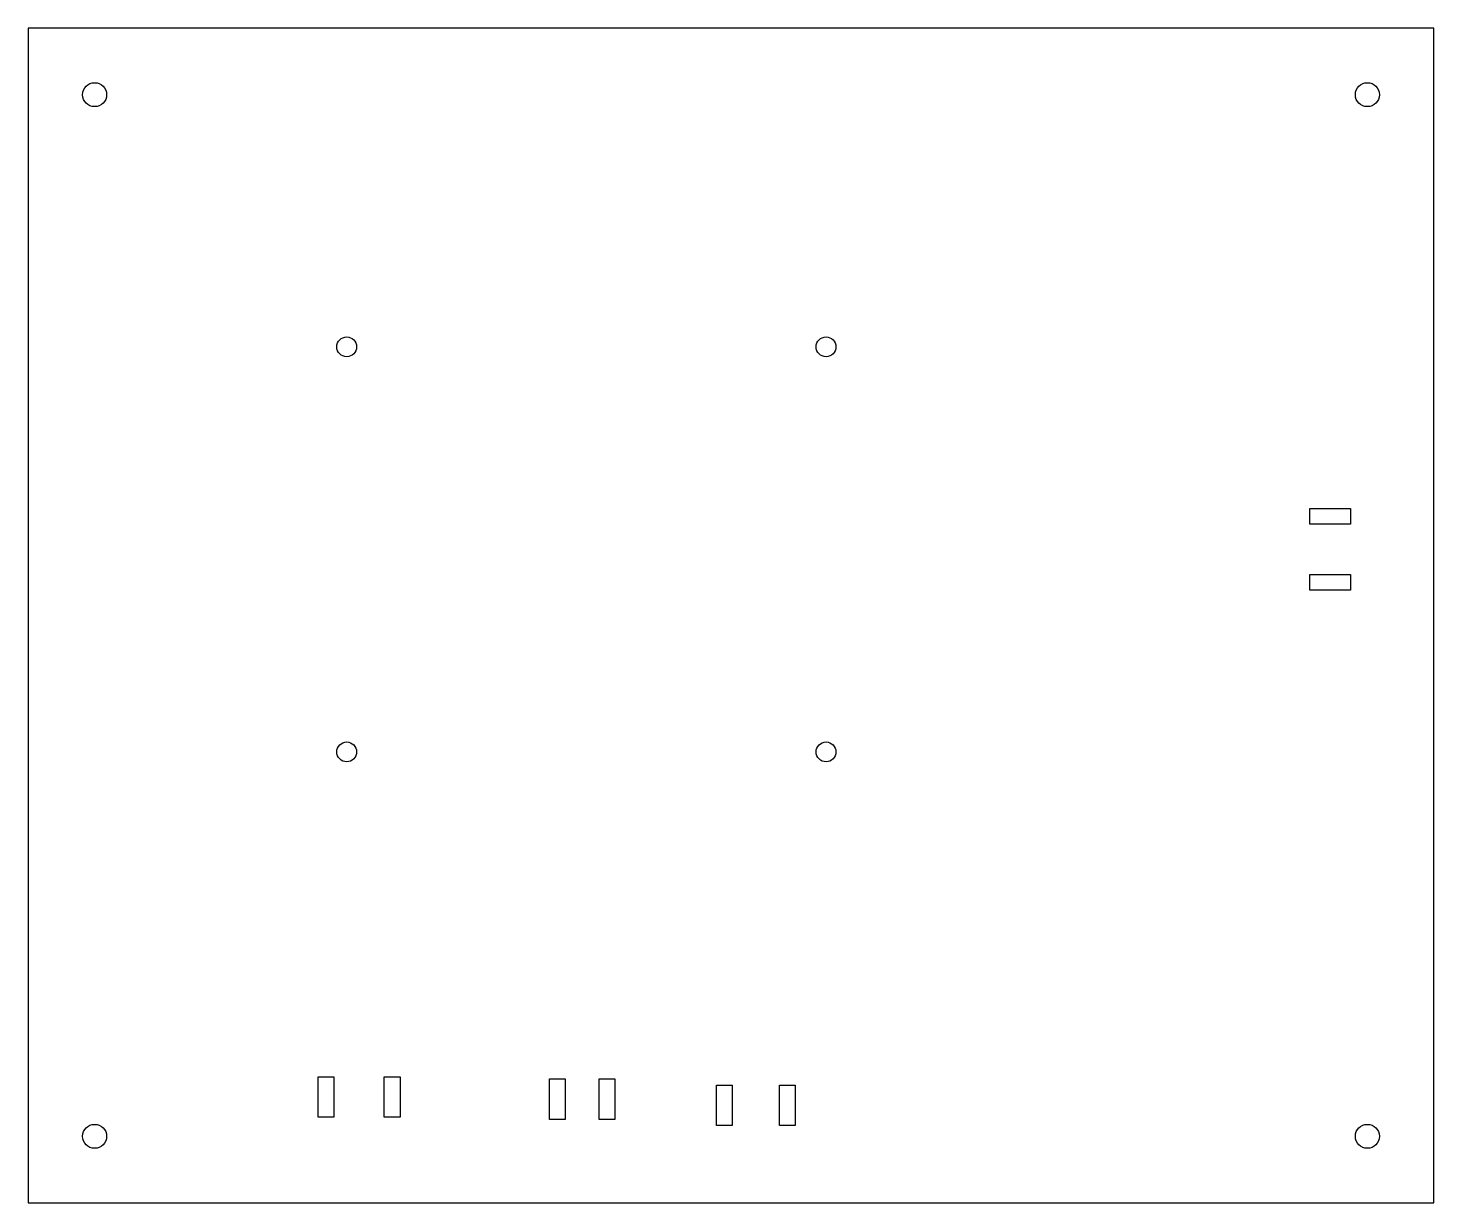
# Model space of a CAD drawing. Header units: millimetres. Extents: x -85 to 85, y -71 to 71.
import ezdxf

# ---------------------------------------------------------------- set-up
doc = ezdxf.new("R2010")
doc.units = ezdxf.units.MM
doc.layers.add('CUTOUTS', color=1, linetype='CONTINUOUS')
doc.layers.add('PERIMETER', color=5, linetype='CONTINUOUS')

msp = doc.modelspace()

# ---------------------------------------------------------------- linework, layer by layer
at = {"layer": 'CUTOUTS'}
for p, q in [((70.05, 11.05), (70.05, 12.95)), ((70.05, 12.95), (74.95, 12.95)), ((74.95, 12.95), (74.95, 11.05)), ((74.95, 11.05), (70.05, 11.05)), ((70.05, 3.05), (70.05, 4.95)), ((70.05, 4.95), (74.95, 4.95)), ((74.95, 4.95), (74.95, 3.05)), ((74.95, 3.05), (70.05, 3.05)), ((-49.95, -60.7), (-49.95, -55.8)), ((-49.95, -55.8), (-48.05, -55.8)), ((-48.05, -55.8), (-48.05, -60.7)), ((-41.95, -60.7), (-41.95, -55.8)), ((-41.95, -55.8), (-40.05, -55.8)), ((-40.05, -55.8), (-40.05, -60.7)), ((-21.95, -60.95), (-21.95, -56.05)), ((-21.95, -56.05), (-20.05, -56.05)), ((-20.05, -56.05), (-20.05, -60.95)), ((-15.95, -60.95), (-15.95, -56.05)), ((-15.95, -56.05), (-14.05, -56.05)), ((-14.05, -56.05), (-14.05, -60.95)), ((-1.76, -61.7), (-1.76, -56.8)), ((-1.76, -56.8), (0.14, -56.8)), ((0.14, -56.8), (0.14, -61.7)), ((5.86, -61.7), (5.86, -56.8)), ((5.86, -56.8), (7.76, -56.8)), ((7.76, -56.8), (7.76, -61.7)), ((-48.05, -60.7), (-49.95, -60.7)), ((-40.05, -60.7), (-41.95, -60.7)), ((-20.05, -60.95), (-21.95, -60.95)), ((-14.05, -60.95), (-15.95, -60.95)), ((0.14, -61.7), (-1.76, -61.7)), ((7.76, -61.7), (5.86, -61.7))]:
    msp.add_line(p, q, dxfattribs=at)
for centre, radius in [((-77, 63), 1.45), ((77, 63), 1.45), ((-46.5, 32.5), 1.2), ((11.5, 32.5), 1.2), ((-46.5, -16.5), 1.2), ((11.5, -16.5), 1.2), ((-77, -63), 1.45), ((77, -63), 1.45)]:
    msp.add_circle(centre, radius, dxfattribs=at)
at = {"layer": 'PERIMETER'}
for p, q in [((85.05, 71.05), (-85.05, 71.05)), ((-85.05, 71.05), (-85.05, -71.05)), ((85.05, -71.05), (85.05, 71.05)), ((-85.05, -71.05), (85.05, -71.05))]:
    msp.add_line(p, q, dxfattribs=at)

doc.saveas('drawing.dxf')
